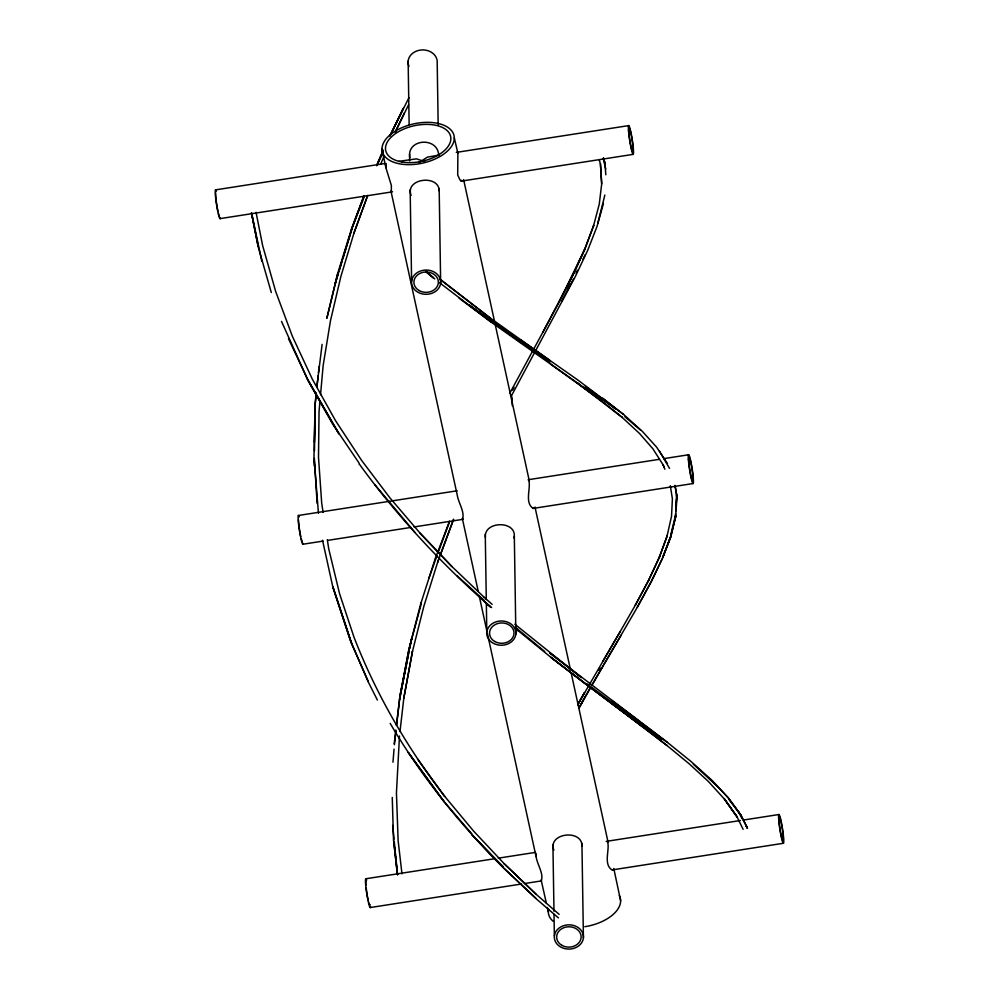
<?xml version="1.0" encoding="UTF-8"?>
<svg xmlns="http://www.w3.org/2000/svg" width="999" height="999" viewBox="0 0 999 999"><rect width="100%" height="100%" fill="white"/><g stroke="black" fill="none" stroke-linecap="round" stroke-linejoin="round"><path stroke-width="1.5" d="M317.095 503.246L314.385 458.404M314.485 450.774L315.072 404.97L316.258 392.832M314.423 442.295L315.072 404.97L316.196 394.205M667.719 544.505L670.941 535.951L675.299 518.194L675.549 513.711M675.811 509.228L676.66 494.305L675.037 485.402M675.811 510.789L676.585 498.638M315.072 404.97L313.973 456.818L318.444 513.261M670.729 534.964L675.511 515.359M392.969 762.225L394.043 749.1M319.992 400.836L319.043 411.551L318.494 457.192L321.703 503.221L323.102 512.35M320.542 394.717L323.139 365.634L330.482 320.704L340.934 276.224L354.021 232.917L367.707 195.392L353.896 233.179M316.845 386.763L322.103 344.393M535.988 853.371C535.314 862.462 544.23 872.564 541.333 880.693M317.008 386.513L318.144 375.749M318.469 372.677L319.118 366.521M394.405 744.73L395.954 731.168M396.628 725.137L399.962 696.078L408.978 649.15L421.128 604.27M399.475 736.038L396.441 792.881L398.126 840.646L401.973 873.85M400 731.468L403.858 697.901L412.475 651.336L403.771 698.313M394.193 743.743L395.854 730.019M396.403 725.436L399.538 699.512L408.029 656.118M514.035 538.074C517.907 520.142 483.266 520.566 485.452 537.524M400.05 695.654L409.053 648.751M603.458 203.446L596.99 226.586L587.662 250.399L575.249 276.711L511.251 396.153M363.848 196.116L351.336 229.508L337.787 273.089L326.935 317.882M408.616 653.134L409.203 650.137M399.538 699.512L409.078 651.535M409.665 648.538L411.75 638.049L409.515 648.626M675.624 516.883L676.897 498.101L675.074 485.701M604.845 195.067L597.727 223.514M675.299 518.194L675.736 516.346L670.841 536.513L662.687 557.767M326.86 318.294L337.724 273.476M412.4 651.735L423.876 606.181L437.749 561.938M408.978 649.15L420.954 602.909M593.518 225.899L599.263 204.158L601.698 183.853L600.461 164.223L599.3 159.902M337.949 274.463L334.79 285.052L341.97 261.513M425.949 271.204L433.591 277.984L426.336 271.416M342.869 258.566L352.285 227.66L363.986 197.402M338.836 271.541L352.285 227.66M420.904 603.284L435.314 558.404M428.796 578.521L435.002 561.201M667.232 535.714L659.178 557.742L667.007 536.263L671.515 516.371L672.402 498.863L670.317 485.726M435.514 559.752L437.087 555.519M438.648 551.273L449.625 521.59M453.571 519.28L437.649 562.187L439.235 557.917M440.297 555.069L453.521 519.505M351.461 229.246L363.936 195.879M584.527 249.887L593.731 225.337L584.715 249.313L572.889 275.2L584.989 248.776L558.878 302.572L573.414 274.151L542.907 332.168L559.39 301.661M435.414 558.154L449.488 521.228M670.616 537.05L662.487 558.341L651.336 581.468M662.762 557.205L670.941 535.951M380.744 164.023L383.791 156.855M376.66 165.784L383.416 150.212M376.823 164.91L382.842 150.986M377.347 164.698L382.992 152.447M659.377 557.18L648.551 580.456L659.677 556.655M395.304 131.968L408.566 104.808M395.267 132.005L404.383 112.862M662.187 558.866L651.073 582.017L637.337 607.192M389.972 135.839L408.978 97.577M386.226 163.549L385.839 167.595L391.346 185.364L391.371 191.995L390.934 190.971L457.217 494.98C458.316 502.722 465.084 512.175 462.5 519.168M569.58 285.864L561.663 301.511M570.404 284.24L567.619 289.822L573.463 279.021M575.986 273.089L577.372 270.292M582.954 259.141L585.039 254.957M648.813 579.907L635.339 605.169L649.138 579.432M509.84 393.119L543.094 331.755M512.599 390.134L514.06 387.4M650.749 582.492L637.075 607.692L591.97 685.052M578.921 708.091L590.372 687.886M577.734 704.607L620.179 631.63L602.622 661.638M619.929 632.042L635.614 604.67M598.463 670.441L599.974 667.844M591.908 685.227L603.421 665.322M585.089 696.89L590.496 687.599M603.758 664.622L621.241 635.039M528.546 479.957C531.58 487 523.926 502.672 533.254 508.416L533.953 508.054M607.367 841.483C610.414 848.526 602.747 864.197 612.075 869.954L612.774 869.592M419.068 162.437L427.435 157.143L439.373 155.032M462.574 180.669L460.089 180.17L457.704 175.037L457.867 153.247L454.308 137.887A36.738 20.117 -12.3 0 0 399.812 128.646A36.738 20.117 -12.3 0 0 400.362 163.973A36.738 20.117 -12.3 0 0 454.308 137.887M215.522 189.872L384.927 163.499M398.788 161.338L416.458 158.853L424.675 161.563M460.776 181.206L633.279 154.345M456.293 152.397L628.646 125.612M220.142 218.606L392.495 191.82M298.376 515.472L457.217 490.771M528.159 479.732L659.253 459.34M663.873 458.628L688.548 454.782M303.009 544.218L323.052 541.096M327.684 540.372L410.964 527.422M414.048 526.948L463.399 519.268M532.792 508.466L693.181 483.528M365.721 878.783L495.217 858.641M498.301 858.166L535.289 852.409M606.206 841.383L740.321 820.529M743.393 820.042L778.858 814.535M370.354 907.529L521.428 884.028M524.512 883.553L541.458 880.906M612.375 869.879L783.478 843.268M426.236 272.178L434.765 278.921M550.037 362.1L469.118 304.895L491.333 321.566M520.966 340.159L577.422 379.707L623.513 414.435M550.924 364.348L491.133 322.115M549.762 360.377L489.972 317.844L439.985 279.233L489.847 317.757M577.834 383.266L550.561 364.061L601.598 400.786L576.985 382.667L622.227 417.407L600.686 400.062M613.548 703.021L662.349 739.547L586.925 683.778M615.908 409.066L585.389 386.563L615.908 409.066L603.296 399.101M491.121 320.579L522.477 343.531M612.437 701.011L667.444 742.419L691.133 761.575L711.163 779.57L728.084 797.564L740.846 815.047L728.408 798.026L711.887 780.494M459.041 298.139L491.258 322.19L439.622 282.767M640.546 721.94L549.762 652.971L581.356 677.584L514.835 624.213M612.637 704.208L666.92 745.441L640.596 725.099M613.236 704.695L550.836 657.267L514.56 627.747L517.994 630.719M641.321 722.589L667.444 742.419M626.535 712.961L642.469 725.099M602.647 398.114L623.988 414.81L642.345 431.356L656.643 447.202L667.457 463.586M517.644 629.208L515.272 627.272L544.68 651.485M666.47 745.092L689.485 764.06L708.391 781.493L724.7 799.4L737.324 817.232L724.375 798.938L737 816.782L743.119 829.332M457.417 152.223L457.867 153.247M624.912 416.745L640.796 430.332M484.465 601.473L491.57 607.554M558.441 917.881L536.113 898.725L503.583 868.044C460.202 824.587 421.278 776.46 390.197 723.401M490.434 606.942C441.77 564.085 397.29 516.408 359.178 463.898L359.428 464.235M484.79 602.01L490.521 606.967M559.128 914.347L535.988 894.142L504.108 863.636L536.126 894.33M484.215 597.39L492.157 604.358M457.38 576.036L484.253 600.486M693.343 764.198L718.693 787.599M621.753 417.033L639.472 433.429L652.859 448.763L663.249 465.072M535.851 898.213L503.409 867.719L472.102 834.927L503.196 866.732M451.748 566.408L484.315 597.427M420.005 533.154L451.91 566.583L420.229 533.329L389.897 497.839L361.7 460.527L335.639 420.829L312.362 379.22L292.407 336.363L275.712 291.583L262.637 245.604L256.044 212.325M504.308 863.81L473.576 831.068L444.493 796.103M444.105 801.685L408.379 752.584L444.105 801.685L471.89 833.94M414.947 532.455L375.05 484.965M728.621 799.013L741.171 815.496L747.314 827.771M417.532 759.028L444.717 796.44C407.192 747.851 376.086 694.317 353.933 637L339.56 593.681L328.733 548.826L327.322 539.71M358.966 462.912L332.63 424.013L308.941 382.18L288.461 338.599M659.427 451.111L669.542 468.381M307.392 379.046L338.861 433.728L307.392 379.046L281.506 321.378M737.786 810.514L742.182 818.693M745.841 825.524L747.314 828.246M741.383 816.483L747.514 828.408M377.372 700.037L368.419 682.292L350.037 639.547L332.742 586.55L322.527 540.259M351.948 644.505L332.742 586.55L351.948 644.505L368.206 681.306M664.884 469.268L663.061 464.597L664.185 467.47M439.273 191.021C438.911 173.913 404.52 178.446 411.126 195.392M553.883 850.174C547.29 833.228 581.668 828.695 582.03 845.803M251.436 212.849L258.291 247.165L271.303 292.507M603.608 158.192L604.807 162.662M603.483 157.842L605.019 163.649L605.806 174.775M603.246 158.429L605.744 169.043M541.133 879.894L546.366 903.196M547.352 907.567L548.326 911.937M463.623 179.658L494.78 322.552M495.442 325.587L529.245 480.631M535.002 507.055L570.541 670.042M571.203 673.089L608.066 842.157M462.312 518.369L478.259 591.483M479.245 596.041L486.888 631.081M487.549 634.128L536.038 856.518M613.786 868.468L620.629 900.698M251.623 213.012L261.825 261.288M382.005 149.126L385.839 167.595M251.461 212.999L258.079 246.179M397.44 874.737L393.519 839.959L392.257 797.464M393.731 840.958L397.452 874.587M438.711 155.582C438.349 136.526 406.406 138.324 409.79 157.755M392.644 825.436L394.031 839.235M394.343 842.307L395.117 849.987M395.429 853.046L396.041 859.19M396.353 862.262L397.577 874.537M600.424 163.711L601.698 183.853M581.93 843.318L583.416 937.886A14.573 12.125 -0.9 0 1 560.589 946.965A14.573 12.125 -0.9 0 1 562.674 926.023A14.573 12.125 -0.9 0 1 583.416 937.886M552.922 844.567L553.97 911.225M554.02 914.322L554.358 936.026M512.275 405.619L512.2 400.949A14.573 12.125 -0.9 0 0 510.851 394.78M514.323 536.151L515.859 634.04A14.573 12.125 -0.9 0 1 493.031 643.119A14.573 12.125 -0.9 0 1 495.104 622.177A14.573 12.125 -0.9 0 1 515.859 634.04M485.264 534.29L486.288 599.55M486.338 602.659L486.8 632.18M438.174 124.975L437.2 62.974A14.573 12.125 -0.9 0 0 420.691 50.037A14.573 12.125 -0.9 0 0 408.991 66.309M439.173 188.536L440.659 283.104A14.573 12.125 -0.9 0 1 417.819 292.183A14.573 12.125 -0.9 0 1 419.905 271.241A14.573 12.125 -0.9 0 1 440.659 283.104M408.141 61.114L409.14 124.675M409.602 154.121L409.64 160.939M410.164 189.785L411.6 281.243M314.223 460.551L314.285 466.034M676.66 494.305L676.673 497.115M619.318 895.616A36.738 20.117 -12.3 0 1 584.802 926.71M553.334 921.39A36.738 20.117 -12.3 0 1 548.601 909.227M219.455 216.121A12.25 1.124 81.2 0 1 218.494 213.399M217.944 211.039A12.25 1.124 81.2 0 1 215.697 192.807M220.379 217.844A14.573 1.336 81.2 0 1 216.346 203.396A14.573 1.336 81.2 0 1 216.421 191.271M302.31 541.733A12.25 1.124 81.2 0 1 301.361 538.998M300.799 536.638A12.25 1.124 81.2 0 1 298.501 519.83M303.234 543.456A14.573 1.336 81.2 0 1 299.213 529.008A14.573 1.336 81.2 0 1 299.275 516.87M369.218 904.045A12.25 1.124 81.2 0 1 368.706 902.309M368.144 899.949A12.25 1.124 81.2 0 1 366.208 887.886M365.959 885.239A12.25 1.124 81.2 0 1 366.096 881.081M370.179 904.582A12.25 1.124 81.2 0 1 369.655 905.044M370.579 906.767A14.573 1.336 81.2 0 1 366.558 892.319A14.573 1.336 81.2 0 1 366.633 880.181M403.284 108.391L390.022 135.789L403.296 108.342M584.877 697.302L578.833 708.216L584.877 697.302M584.477 692.669L577.809 704.52L584.477 692.669M641.383 725.749L582.554 681.68L641.383 725.749M582.929 681.955L550.924 657.367L582.929 681.955M402.06 162.025A33.242 18.207 -12.3 0 0 450.861 138.411A33.242 18.207 -12.3 0 0 401.561 130.07A33.242 18.207 -12.3 0 0 402.06 162.025M419.155 290.584A12.25 10.19 -0.9 0 0 438.336 282.954A12.25 10.19 -0.9 0 0 420.904 272.989A12.25 10.19 -0.9 0 0 419.155 290.584M628.883 132.068A12.25 1.124 81.2 0 0 632.579 151.873A12.25 1.124 81.2 0 0 631.418 136.001A12.25 1.124 81.2 0 0 628.883 132.068M628.483 130.557A14.573 1.336 81.2 0 0 632.891 154.133A14.573 1.336 81.2 0 0 631.505 135.252A14.573 1.336 81.2 0 0 628.483 130.557M494.792 641.52A12.25 10.19 -0.9 0 0 513.973 633.903A12.25 10.19 -0.9 0 0 496.54 623.938A12.25 10.19 -0.9 0 0 494.792 641.52M688.786 461.251A12.25 1.124 81.2 0 0 692.482 481.043A12.25 1.124 81.2 0 0 691.333 465.184A12.25 1.124 81.2 0 0 688.786 461.251M688.386 459.74A14.573 1.336 81.2 0 0 692.794 483.304A14.573 1.336 81.2 0 0 691.42 464.423A14.573 1.336 81.2 0 0 688.386 459.74M779.083 820.991A12.25 1.124 81.2 0 0 782.791 840.783A12.25 1.124 81.2 0 0 781.63 824.924A12.25 1.124 81.2 0 0 779.083 820.991M778.696 819.48A14.573 1.336 81.2 0 0 783.091 843.056A14.573 1.336 81.2 0 0 781.717 824.163A14.573 1.336 81.2 0 0 778.696 819.48M561.913 945.366A12.25 10.19 -0.9 0 0 581.093 937.736A12.25 10.19 -0.9 0 0 563.661 927.771A12.25 10.19 -0.9 0 0 561.913 945.366"/></g></svg>
